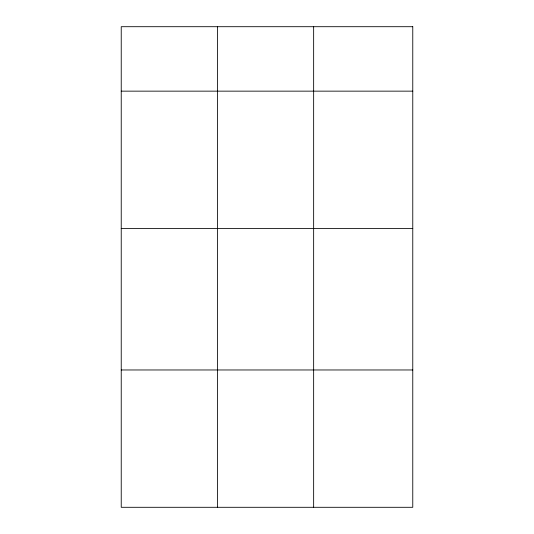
<?xml version="1.0" encoding="UTF-8"?>
<svg xmlns="http://www.w3.org/2000/svg" width="534" height="534" viewBox="0 0 534 534"><rect width="100%" height="100%" fill="white"/><g stroke="black" fill="none" stroke-linecap="round" stroke-linejoin="round"><path stroke-width="0.8" d="M121.231 91.147L412.769 91.147M121.231 228.479L412.769 228.479M121.231 369.969L412.769 369.969M313.645 26.7L313.645 507.3M217.438 26.7L217.438 507.3M412.769 26.7L121.231 26.7L121.231 507.3L412.769 507.3L412.769 26.7"/></g></svg>
